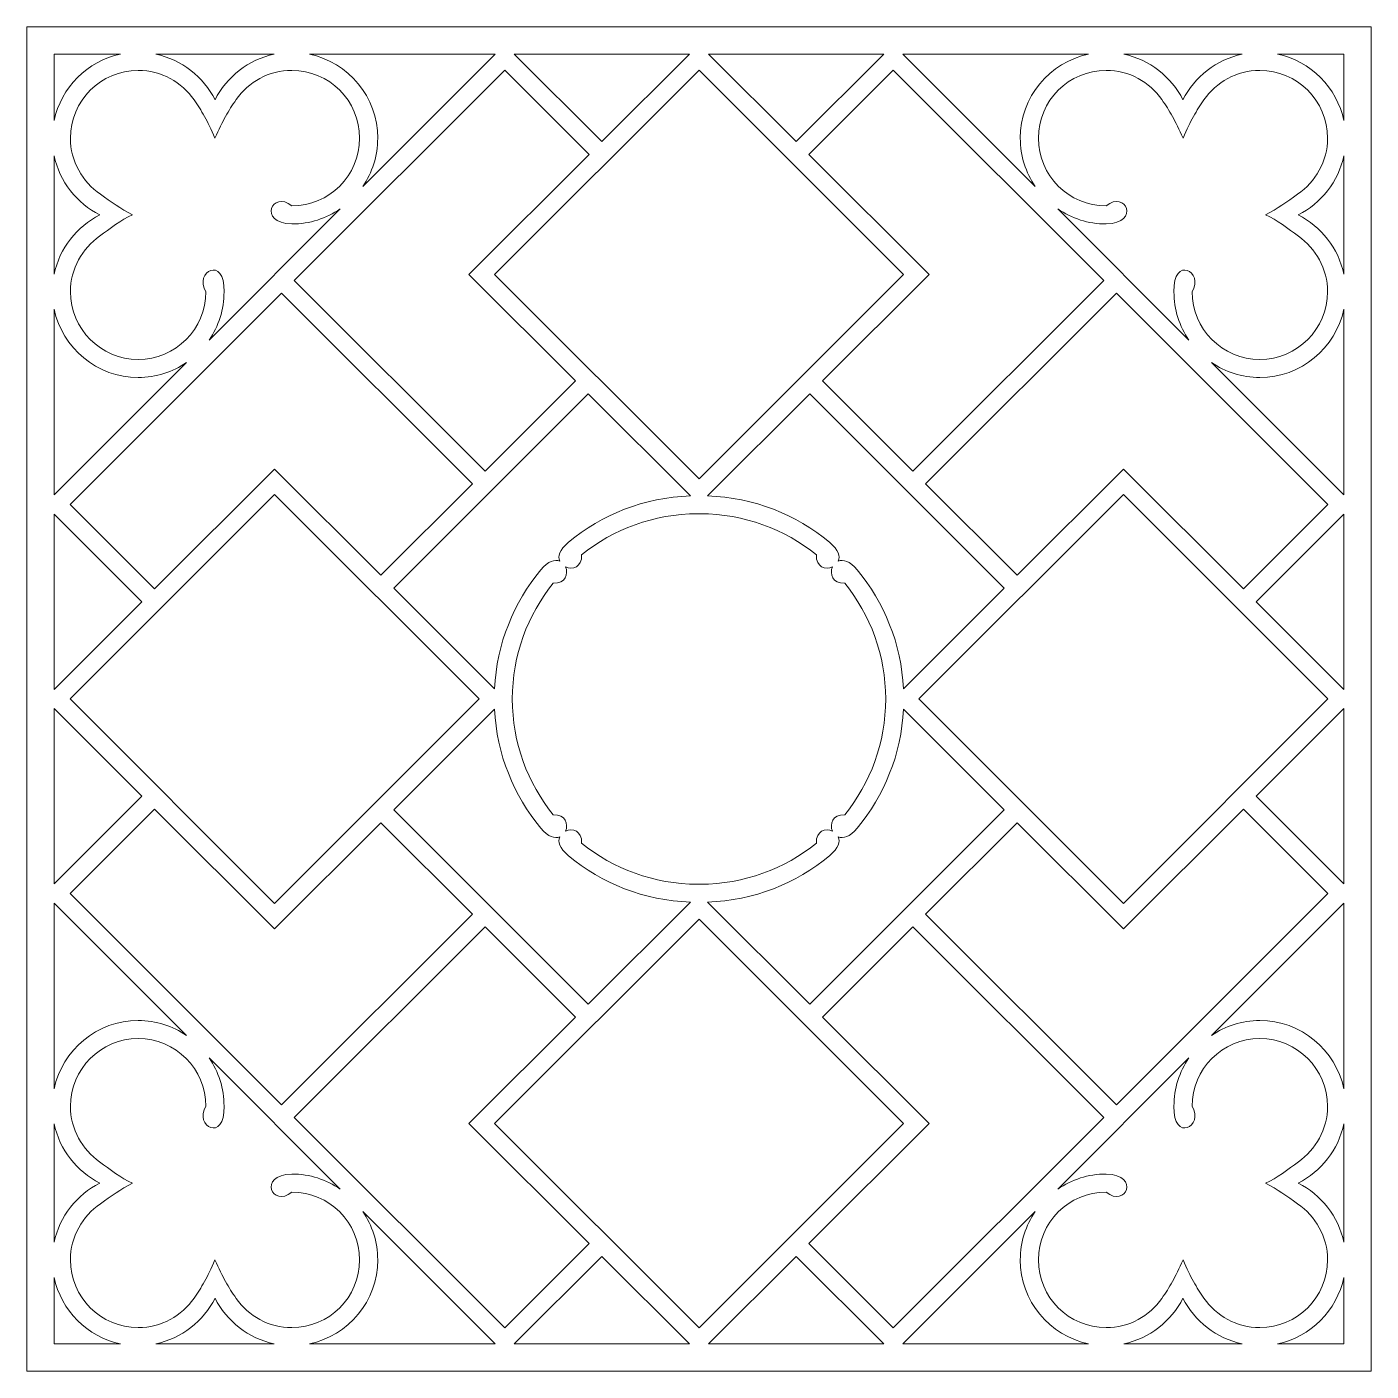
# Model space of a CAD drawing. Header units: centimetres. Extents: x -12 to 12, y -12.2 to 11.9.
import ezdxf

# ---------------------------------------------------------------- set-up
doc = ezdxf.new("R2010")
doc.units = ezdxf.units.CM
doc.header["$MEASUREMENT"] = 0
doc.layers.add('layer 1', color=7, linetype='Continuous')

msp = doc.modelspace()

# ---------------------------------------------------------------- linework, layer by layer
at = {"layer": 'layer 1', "color": 242, "lineweight": 9}
for points, knots in [([(-12.01805, 11.86129), (-12.01805, 11.86129), (12.03014, 11.86129), (12.03014, 11.86129), (12.03014, 11.86129), (12.03014, 11.86129), (12.03014, -12.1869), (12.03014, -12.1869), (12.03014, -12.1869), (12.03014, -12.1869), (-12.01805, -12.1869), (-12.01805, -12.1869), (-12.01805, -12.1869), (-12.01805, -12.1869), (-12.01805, 11.86129), (-12.01805, 11.86129)], [0, 0, 0, 0, 0.2, 0.2, 0.2, 0.2, 0.4, 0.4, 0.4, 0.4, 0.6, 0.6, 0.6, 0.6, 1, 1, 1, 1]), ([(-10.34042, 11.37383), (-10.93565, 11.24957), (-11.40626, 10.77921), (-11.53059, 10.18433), (-11.53059, 10.18433), (-11.53059, 10.18433), (-11.53059, 11.37383), (-11.53059, 11.37383), (-11.53059, 11.37383), (-11.53059, 11.37383), (-10.34042, 11.37383), (-10.34042, 11.37383)], [0, 0, 0, 0, 0.25, 0.25, 0.25, 0.25, 0.5, 0.5, 0.5, 0.5, 1, 1, 1, 1]), ([(-7.5914, 11.37383), (-8.05617, 11.2768), (-8.44495, 10.96875), (-8.65225, 10.55515), (-8.65225, 10.55515), (-8.85955, 10.96875), (-9.24835, 11.2768), (-9.71312, 11.37383), (-9.71312, 11.37383), (-9.71312, 11.37383), (-7.5914, 11.37383), (-7.5914, 11.37383)], [0, 0, 0, 0, 0.25, 0.25, 0.25, 0.25, 0.5, 0.5, 0.5, 0.5, 1, 1, 1, 1]), ([(-3.64041, 11.37383), (-3.64041, 11.37383), (-6.01, 9.00558), (-6.01, 9.00558), (-6.01, 9.00558), (-5.84078, 9.25221), (-5.74158, 9.5503), (-5.74158, 9.87083), (-5.74158, 9.87083), (-5.74158, 10.60907), (-6.26755, 11.22842), (-6.9641, 11.37383), (-6.9641, 11.37383), (-6.9641, 11.37383), (-3.64041, 11.37383), (-3.64041, 11.37383)], [0, 0, 0, 0, 0.2, 0.2, 0.2, 0.2, 0.4, 0.4, 0.4, 0.4, 0.6, 0.6, 0.6, 0.6, 1, 1, 1, 1]), ([(-0.16489, 11.37383), (-0.16489, 11.37383), (-1.73171, 9.80789), (-1.73171, 9.80789), (-1.73171, 9.80789), (-1.73171, 9.80789), (-3.29854, 11.37383), (-3.29854, 11.37383), (-3.29854, 11.37383), (-3.29854, 11.37383), (-0.16489, 11.37383), (-0.16489, 11.37383)], [0, 0, 0, 0, 0.25, 0.25, 0.25, 0.25, 0.5, 0.5, 0.5, 0.5, 1, 1, 1, 1]), ([(0.17698, 11.37383), (0.17698, 11.37383), (1.74381, 9.80789), (1.74381, 9.80789), (1.74381, 9.80789), (1.74381, 9.80789), (3.31063, 11.37383), (3.31063, 11.37383), (3.31063, 11.37383), (3.31063, 11.37383), (0.17698, 11.37383), (0.17698, 11.37383)], [0, 0, 0, 0, 0.25, 0.25, 0.25, 0.25, 0.5, 0.5, 0.5, 0.5, 1, 1, 1, 1]), ([(3.6525, 11.37383), (3.6525, 11.37383), (6.02209, 9.00558), (6.02209, 9.00558), (6.02209, 9.00558), (5.85287, 9.25221), (5.75367, 9.5503), (5.75367, 9.87083), (5.75367, 9.87083), (5.75367, 10.60907), (6.27964, 11.22842), (6.97619, 11.37383), (6.97619, 11.37383), (6.97619, 11.37383), (3.6525, 11.37383), (3.6525, 11.37383)], [0, 0, 0, 0, 0.2, 0.2, 0.2, 0.2, 0.4, 0.4, 0.4, 0.4, 0.6, 0.6, 0.6, 0.6, 1, 1, 1, 1]), ([(7.60349, 11.37383), (8.06826, 11.2768), (8.45704, 10.96875), (8.66434, 10.55515), (8.66434, 10.55515), (8.87164, 10.96875), (9.26044, 11.2768), (9.72521, 11.37383), (9.72521, 11.37383), (9.72521, 11.37383), (7.60349, 11.37383), (7.60349, 11.37383)], [0, 0, 0, 0, 0.25, 0.25, 0.25, 0.25, 0.5, 0.5, 0.5, 0.5, 1, 1, 1, 1]), ([(10.35251, 11.37383), (10.94774, 11.24957), (11.41835, 10.77921), (11.54268, 10.18433), (11.54268, 10.18433), (11.54268, 10.18433), (11.54268, 11.37383), (11.54268, 11.37383), (11.54268, 11.37383), (11.54268, 11.37383), (10.35251, 11.37383), (10.35251, 11.37383)], [0, 0, 0, 0, 0.25, 0.25, 0.25, 0.25, 0.5, 0.5, 0.5, 0.5, 1, 1, 1, 1]), ([(-6.41203, 8.60378), (-6.41203, 8.60378), (-8.75897, 6.25816), (-8.75897, 6.25816), (-8.75897, 6.25816), (-8.58975, 6.50479), (-8.49055, 6.80288), (-8.49055, 7.12341), (-8.49055, 7.12341), (-8.4738, 7.78142), (-9.03831, 7.47909), (-8.81396, 7.12341), (-8.81396, 7.12341), (-8.81396, 6.45581), (-9.35876, 5.91132), (-10.02674, 5.91132), (-10.02674, 5.91132), (-10.69472, 5.91132), (-11.23952, 6.45581), (-11.23952, 7.12341), (-11.23952, 7.12341), (-11.23952, 7.53545), (-11.02626, 7.89256), (-10.71606, 8.11977), (-10.71606, 8.11977), (-10.53856, 8.24978), (-10.334, 8.41197), (-10.12921, 8.49605), (-10.12921, 8.49605), (-10.34175, 8.61364), (-10.5104, 8.72772), (-10.70401, 8.86622), (-10.70401, 8.86622), (-11.02083, 9.09285), (-11.23952, 9.45358), (-11.23952, 9.87083), (-11.23952, 9.87083), (-11.23952, 10.53843), (-10.69472, 11.08293), (-10.02674, 11.08293), (-10.02674, 11.08293), (-9.61354, 11.08293), (-9.24747, 10.87458), (-9.02834, 10.55762), (-9.02834, 10.55762), (-8.89322, 10.36219), (-8.78713, 10.18841), (-8.65361, 9.87083), (-8.65361, 9.87083), (-8.51504, 10.18568), (-8.41262, 10.36117), (-8.27469, 10.55977), (-8.27469, 10.55977), (-8.05539, 10.87552), (-7.69004, 11.08293), (-7.27777, 11.08293), (-7.27777, 11.08293), (-6.60979, 11.08293), (-6.06499, 10.53843), (-6.06499, 9.87083), (-6.06499, 9.87083), (-6.06499, 9.20323), (-6.60979, 8.65873), (-7.27777, 8.65873), (-7.27777, 8.65873), (-7.62772, 8.94817), (-7.90056, 8.35433), (-7.27777, 8.33551), (-7.27777, 8.33551), (-6.95706, 8.33551), (-6.65882, 8.43467), (-6.41203, 8.60378)], [0, 0, 0, 0, 0.05263158, 0.05263158, 0.05263158, 0.05263158, 0.10526316, 0.10526316, 0.10526316, 0.10526316, 0.15789474, 0.15789474, 0.15789474, 0.15789474, 0.21052632, 0.21052632, 0.21052632, 0.21052632, 0.26315789, 0.26315789, 0.26315789, 0.26315789, 0.31578947, 0.31578947, 0.31578947, 0.31578947, 0.36842105, 0.36842105, 0.36842105, 0.36842105, 0.42105263, 0.42105263, 0.42105263, 0.42105263, 0.47368421, 0.47368421, 0.47368421, 0.47368421, 0.52631579, 0.52631579, 0.52631579, 0.52631579, 0.57894737, 0.57894737, 0.57894737, 0.57894737, 0.63157895, 0.63157895, 0.63157895, 0.63157895, 0.68421053, 0.68421053, 0.68421053, 0.68421053, 0.73684211, 0.73684211, 0.73684211, 0.73684211, 0.78947368, 0.78947368, 0.78947368, 0.78947368, 0.84210526, 0.84210526, 0.84210526, 0.84210526, 0.89473684, 0.89473684, 0.89473684, 0.89473684, 1, 1, 1, 1]), ([(-2.20538, 5.52686), (-2.20538, 5.52686), (-4.11027, 7.43068), (-4.11027, 7.43068), (-4.11027, 7.43068), (-4.11027, 7.43068), (-1.9604, 9.57934), (-1.9604, 9.57934), (-1.9604, 9.57934), (-1.9604, 9.57934), (-3.46947, 11.08756), (-3.46947, 11.08756), (-3.46947, 11.08756), (-3.46947, 11.08756), (-7.23374, 7.32542), (-7.23374, 7.32542), (-7.23374, 7.32542), (-7.23374, 7.32542), (-3.81978, 3.91338), (-3.81978, 3.91338), (-3.81978, 3.91338), (-3.81978, 3.91338), (-2.20538, 5.52686), (-2.20538, 5.52686)], [0, 0, 0, 0, 0.14285714, 0.14285714, 0.14285714, 0.14285714, 0.28571429, 0.28571429, 0.28571429, 0.28571429, 0.42857143, 0.42857143, 0.42857143, 0.42857143, 0.57142857, 0.57142857, 0.57142857, 0.57142857, 0.71428571, 0.71428571, 0.71428571, 0.71428571, 1, 1, 1, 1]), ([(0.00605, 11.08756), (0.00605, 11.08756), (3.66499, 7.43068), (3.66499, 7.43068), (3.66499, 7.43068), (3.66499, 7.43068), (0.00605, 3.7738), (0.00605, 3.7738), (0.00605, 3.7738), (0.00605, 3.7738), (-3.6529, 7.43068), (-3.6529, 7.43068), (-3.6529, 7.43068), (-3.6529, 7.43068), (0.00605, 11.08756), (0.00605, 11.08756)], [0, 0, 0, 0, 0.2, 0.2, 0.2, 0.2, 0.4, 0.4, 0.4, 0.4, 0.6, 0.6, 0.6, 0.6, 1, 1, 1, 1]), ([(2.21747, 5.52686), (2.21747, 5.52686), (4.12236, 7.43068), (4.12236, 7.43068), (4.12236, 7.43068), (4.12236, 7.43068), (1.97249, 9.57934), (1.97249, 9.57934), (1.97249, 9.57934), (1.97249, 9.57934), (3.48156, 11.08756), (3.48156, 11.08756), (3.48156, 11.08756), (3.48156, 11.08756), (7.24583, 7.32542), (7.24583, 7.32542), (7.24583, 7.32542), (7.24583, 7.32542), (3.83187, 3.91338), (3.83187, 3.91338), (3.83187, 3.91338), (3.83187, 3.91338), (2.21747, 5.52686), (2.21747, 5.52686)], [0, 0, 0, 0, 0.14285714, 0.14285714, 0.14285714, 0.14285714, 0.28571429, 0.28571429, 0.28571429, 0.28571429, 0.42857143, 0.42857143, 0.42857143, 0.42857143, 0.57142857, 0.57142857, 0.57142857, 0.57142857, 0.71428571, 0.71428571, 0.71428571, 0.71428571, 1, 1, 1, 1]), ([(6.42412, 8.60378), (6.42412, 8.60378), (8.77106, 6.25816), (8.77106, 6.25816), (8.77106, 6.25816), (8.60184, 6.50479), (8.50264, 6.80288), (8.50264, 7.12341), (8.50264, 7.12341), (8.48589, 7.78142), (9.0504, 7.47909), (8.82605, 7.12341), (8.82605, 7.12341), (8.82605, 6.45581), (9.37085, 5.91132), (10.03883, 5.91132), (10.03883, 5.91132), (10.70681, 5.91132), (11.25161, 6.45581), (11.25161, 7.12341), (11.25161, 7.12341), (11.25161, 7.53545), (11.03835, 7.89256), (10.72815, 8.11977), (10.72815, 8.11977), (10.55065, 8.24978), (10.34609, 8.41197), (10.1413, 8.49605), (10.1413, 8.49605), (10.35384, 8.61364), (10.52249, 8.72772), (10.7161, 8.86622), (10.7161, 8.86622), (11.03292, 9.09285), (11.25161, 9.45358), (11.25161, 9.87083), (11.25161, 9.87083), (11.25161, 10.53843), (10.70681, 11.08293), (10.03883, 11.08293), (10.03883, 11.08293), (9.62563, 11.08293), (9.25957, 10.87458), (9.04043, 10.55762), (9.04043, 10.55762), (8.90531, 10.36219), (8.79922, 10.18841), (8.6657, 9.87083), (8.6657, 9.87083), (8.52713, 10.18568), (8.42471, 10.36117), (8.28678, 10.55977), (8.28678, 10.55977), (8.06748, 10.87552), (7.70213, 11.08293), (7.28986, 11.08293), (7.28986, 11.08293), (6.62188, 11.08293), (6.07708, 10.53843), (6.07708, 9.87083), (6.07708, 9.87083), (6.07708, 9.20323), (6.62188, 8.65873), (7.28986, 8.65873), (7.28986, 8.65873), (7.63981, 8.94817), (7.91265, 8.35433), (7.28986, 8.33551), (7.28986, 8.33551), (6.96916, 8.33551), (6.67091, 8.43467), (6.42412, 8.60378)], [0, 0, 0, 0, 0.05263158, 0.05263158, 0.05263158, 0.05263158, 0.10526316, 0.10526316, 0.10526316, 0.10526316, 0.15789474, 0.15789474, 0.15789474, 0.15789474, 0.21052632, 0.21052632, 0.21052632, 0.21052632, 0.26315789, 0.26315789, 0.26315789, 0.26315789, 0.31578947, 0.31578947, 0.31578947, 0.31578947, 0.36842105, 0.36842105, 0.36842105, 0.36842105, 0.42105263, 0.42105263, 0.42105263, 0.42105263, 0.47368421, 0.47368421, 0.47368421, 0.47368421, 0.52631579, 0.52631579, 0.52631579, 0.52631579, 0.57894737, 0.57894737, 0.57894737, 0.57894737, 0.63157895, 0.63157895, 0.63157895, 0.63157895, 0.68421053, 0.68421053, 0.68421053, 0.68421053, 0.73684211, 0.73684211, 0.73684211, 0.73684211, 0.78947368, 0.78947368, 0.78947368, 0.78947368, 0.84210526, 0.84210526, 0.84210526, 0.84210526, 0.89473684, 0.89473684, 0.89473684, 0.89473684, 1, 1, 1, 1]), ([(-11.53059, 9.55738), (-11.4335, 9.09288), (-11.12528, 8.70431), (-10.71145, 8.49713), (-10.71145, 8.49713), (-11.12528, 8.28994), (-11.4335, 7.90137), (-11.53059, 7.43687), (-11.53059, 7.43687), (-11.53059, 7.43687), (-11.53059, 9.55738), (-11.53059, 9.55738)], [0, 0, 0, 0, 0.25, 0.25, 0.25, 0.25, 0.5, 0.5, 0.5, 0.5, 1, 1, 1, 1]), ([(11.54268, 9.55738), (11.4456, 9.09288), (11.13737, 8.70431), (10.72354, 8.49713), (10.72354, 8.49713), (11.13737, 8.28994), (11.4456, 7.90137), (11.54268, 7.43687), (11.54268, 7.43687), (11.54268, 7.43687), (11.54268, 9.55738), (11.54268, 9.55738)], [0, 0, 0, 0, 0.25, 0.25, 0.25, 0.25, 0.5, 0.5, 0.5, 0.5, 1, 1, 1, 1]), ([(-7.46243, 7.09686), (-7.46243, 7.09686), (-11.24473, 3.31669), (-11.24473, 3.31669), (-11.24473, 3.31669), (-11.24473, 3.31669), (-9.73268, 1.8055), (-9.73268, 1.8055), (-9.73268, 1.8055), (-9.73268, 1.8055), (-7.58579, 3.95118), (-7.58579, 3.95118), (-7.58579, 3.95118), (-7.58579, 3.95118), (-5.68387, 2.05034), (-5.68387, 2.05034), (-5.68387, 2.05034), (-5.68387, 2.05034), (-4.04846, 3.68482), (-4.04846, 3.68482), (-4.04846, 3.68482), (-4.04846, 3.68482), (-7.46243, 7.09686), (-7.46243, 7.09686)], [0, 0, 0, 0, 0.14285714, 0.14285714, 0.14285714, 0.14285714, 0.28571429, 0.28571429, 0.28571429, 0.28571429, 0.42857143, 0.42857143, 0.42857143, 0.42857143, 0.57142857, 0.57142857, 0.57142857, 0.57142857, 0.71428571, 0.71428571, 0.71428571, 0.71428571, 1, 1, 1, 1]), ([(7.47452, 7.09686), (7.47452, 7.09686), (11.25682, 3.31669), (11.25682, 3.31669), (11.25682, 3.31669), (11.25682, 3.31669), (9.74478, 1.8055), (9.74478, 1.8055), (9.74478, 1.8055), (9.74478, 1.8055), (7.59788, 3.95118), (7.59788, 3.95118), (7.59788, 3.95118), (7.59788, 3.95118), (5.69596, 2.05034), (5.69596, 2.05034), (5.69596, 2.05034), (5.69596, 2.05034), (4.06055, 3.68482), (4.06055, 3.68482), (4.06055, 3.68482), (4.06055, 3.68482), (7.47452, 7.09686), (7.47452, 7.09686)], [0, 0, 0, 0, 0.14285714, 0.14285714, 0.14285714, 0.14285714, 0.28571429, 0.28571429, 0.28571429, 0.28571429, 0.42857143, 0.42857143, 0.42857143, 0.42857143, 0.57142857, 0.57142857, 0.57142857, 0.57142857, 0.71428571, 0.71428571, 0.71428571, 0.71428571, 1, 1, 1, 1]), ([(-11.53059, 6.80992), (-11.3851, 6.11376), (-10.7654, 5.58809), (-10.02674, 5.58809), (-10.02674, 5.58809), (-9.70603, 5.58809), (-9.40779, 5.68725), (-9.161, 5.85636), (-9.161, 5.85636), (-9.161, 5.85636), (-11.53059, 3.48811), (-11.53059, 3.48811), (-11.53059, 3.48811), (-11.53059, 3.48811), (-11.53059, 6.80992), (-11.53059, 6.80992)], [0, 0, 0, 0, 0.2, 0.2, 0.2, 0.2, 0.4, 0.4, 0.4, 0.4, 0.6, 0.6, 0.6, 0.6, 1, 1, 1, 1]), ([(11.54268, 6.80992), (11.39719, 6.11376), (10.77749, 5.58809), (10.03883, 5.58809), (10.03883, 5.58809), (9.71812, 5.58809), (9.41988, 5.68725), (9.17309, 5.85636), (9.17309, 5.85636), (9.17309, 5.85636), (11.54268, 3.48811), (11.54268, 3.48811), (11.54268, 3.48811), (11.54268, 3.48811), (11.54268, 6.80992), (11.54268, 6.80992)], [0, 0, 0, 0, 0.2, 0.2, 0.2, 0.2, 0.4, 0.4, 0.4, 0.4, 0.6, 0.6, 0.6, 0.6, 1, 1, 1, 1]), ([(-3.65265, 0.02027), (-3.65265, 0.02027), (-5.45518, 1.82178), (-5.45518, 1.82178), (-5.45518, 1.82178), (-5.45518, 1.82178), (-1.97669, 5.29831), (-1.97669, 5.29831), (-1.97669, 5.29831), (-1.97669, 5.29831), (-0.14852, 3.47116), (-0.14852, 3.47116), (-0.14852, 3.47116), (-0.97496, 3.442), (-1.73278, 3.13512), (-2.33098, 2.64136), (-2.33098, 2.64136), (-2.49188, 2.50566), (-2.52019, 2.38642), (-2.48614, 2.30299), (-2.48614, 2.30299), (-2.56961, 2.33702), (-2.68892, 2.30874), (-2.82469, 2.14794), (-2.82469, 2.14794), (-3.30803, 1.56302), (-3.61237, 0.82541), (-3.65265, 0.02027)], [0, 0, 0, 0, 0.125, 0.125, 0.125, 0.125, 0.25, 0.25, 0.25, 0.25, 0.375, 0.375, 0.375, 0.375, 0.5, 0.5, 0.5, 0.5, 0.625, 0.625, 0.625, 0.625, 0.75, 0.75, 0.75, 0.75, 1, 1, 1, 1]), ([(3.66474, 0.02027), (3.66474, 0.02027), (5.46727, 1.82178), (5.46727, 1.82178), (5.46727, 1.82178), (5.46727, 1.82178), (1.98878, 5.29831), (1.98878, 5.29831), (1.98878, 5.29831), (1.98878, 5.29831), (0.16061, 3.47116), (0.16061, 3.47116), (0.16061, 3.47116), (0.98706, 3.442), (1.74487, 3.13512), (2.34307, 2.64136), (2.34307, 2.64136), (2.50397, 2.50566), (2.53228, 2.38642), (2.49823, 2.30299), (2.49823, 2.30299), (2.5817, 2.33702), (2.70101, 2.30874), (2.83678, 2.14794), (2.83678, 2.14794), (3.32012, 1.56302), (3.62446, 0.82541), (3.66474, 0.02027)], [0, 0, 0, 0, 0.125, 0.125, 0.125, 0.125, 0.25, 0.25, 0.25, 0.25, 0.375, 0.375, 0.375, 0.375, 0.5, 0.5, 0.5, 0.5, 0.625, 0.625, 0.625, 0.625, 0.75, 0.75, 0.75, 0.75, 1, 1, 1, 1]), ([(-3.92684, -0.1628), (-3.92684, -0.1628), (-7.58579, 3.49407), (-7.58579, 3.49407), (-7.58579, 3.49407), (-7.58579, 3.49407), (-11.24473, -0.1628), (-11.24473, -0.1628), (-11.24473, -0.1628), (-11.24473, -0.1628), (-7.58579, -3.81968), (-7.58579, -3.81968), (-7.58579, -3.81968), (-7.58579, -3.81968), (-3.92684, -0.1628), (-3.92684, -0.1628)], [0, 0, 0, 0, 0.2, 0.2, 0.2, 0.2, 0.4, 0.4, 0.4, 0.4, 0.6, 0.6, 0.6, 0.6, 1, 1, 1, 1]), ([(11.25682, -0.1628), (11.25682, -0.1628), (7.59788, 3.49407), (7.59788, 3.49407), (7.59788, 3.49407), (7.59788, 3.49407), (3.93893, -0.1628), (3.93893, -0.1628), (3.93893, -0.1628), (3.93893, -0.1628), (7.59788, -3.81968), (7.59788, -3.81968), (7.59788, -3.81968), (7.59788, -3.81968), (11.25682, -0.1628), (11.25682, -0.1628)], [0, 0, 0, 0, 0.2, 0.2, 0.2, 0.2, 0.4, 0.4, 0.4, 0.4, 0.6, 0.6, 0.6, 0.6, 1, 1, 1, 1]), ([(-11.53059, 3.14528), (-11.53059, 3.14528), (-9.96137, 1.57694), (-9.96137, 1.57694), (-9.96137, 1.57694), (-9.96137, 1.57694), (-11.53059, 0.00861), (-11.53059, 0.00861), (-11.53059, 0.00861), (-11.53059, 0.00861), (-11.53059, 3.14528), (-11.53059, 3.14528)], [0, 0, 0, 0, 0.25, 0.25, 0.25, 0.25, 0.5, 0.5, 0.5, 0.5, 1, 1, 1, 1]), ([(3.34596, -0.1628), (3.34596, 0.62127), (3.07102, 1.34323), (2.61257, 1.91168), (2.61257, 1.91168), (2.38856, 1.89961), (2.33871, 2.0768), (2.39562, 2.20044), (2.39562, 2.20044), (2.27191, 2.14357), (2.0946, 2.19339), (2.10669, 2.41727), (2.10669, 2.41727), (1.53791, 2.87546), (0.81555, 3.15025), (0.03102, 3.15025), (0.03102, 3.15025), (0.03102, 3.15025), (-0.01893, 3.15025), (-0.01893, 3.15025), (-0.01893, 3.15025), (-0.80346, 3.15025), (-1.52582, 2.87546), (-2.0946, 2.41727), (-2.0946, 2.41727), (-2.08251, 2.19339), (-2.25982, 2.14357), (-2.38353, 2.20044), (-2.38353, 2.20044), (-2.32662, 2.0768), (-2.37647, 1.89961), (-2.60048, 1.91168), (-2.60048, 1.91168), (-3.05893, 1.34323), (-3.33387, 0.62127), (-3.33387, -0.1628), (-3.33387, -0.1628), (-3.33387, -0.94688), (-3.05893, -1.66884), (-2.60048, -2.23729), (-2.60048, -2.23729), (-2.37647, -2.22522), (-2.32662, -2.40241), (-2.38353, -2.52605), (-2.38353, -2.52605), (-2.25982, -2.46918), (-2.08251, -2.519), (-2.0946, -2.74288), (-2.0946, -2.74288), (-1.52582, -3.20107), (-0.80346, -3.47586), (-0.01893, -3.47586), (-0.01893, -3.47586), (-0.01893, -3.47586), (0.03102, -3.47586), (0.03102, -3.47586), (0.03102, -3.47586), (0.81555, -3.47586), (1.53791, -3.20107), (2.10669, -2.74288), (2.10669, -2.74288), (2.0946, -2.519), (2.27191, -2.46918), (2.39562, -2.52605), (2.39562, -2.52605), (2.33871, -2.40241), (2.38856, -2.22522), (2.61257, -2.23729), (2.61257, -2.23729), (3.07102, -1.66884), (3.34596, -0.94688), (3.34596, -0.1628)], [0, 0, 0, 0, 0.05263158, 0.05263158, 0.05263158, 0.05263158, 0.10526316, 0.10526316, 0.10526316, 0.10526316, 0.15789474, 0.15789474, 0.15789474, 0.15789474, 0.21052632, 0.21052632, 0.21052632, 0.21052632, 0.26315789, 0.26315789, 0.26315789, 0.26315789, 0.31578947, 0.31578947, 0.31578947, 0.31578947, 0.36842105, 0.36842105, 0.36842105, 0.36842105, 0.42105263, 0.42105263, 0.42105263, 0.42105263, 0.47368421, 0.47368421, 0.47368421, 0.47368421, 0.52631579, 0.52631579, 0.52631579, 0.52631579, 0.57894737, 0.57894737, 0.57894737, 0.57894737, 0.63157895, 0.63157895, 0.63157895, 0.63157895, 0.68421053, 0.68421053, 0.68421053, 0.68421053, 0.73684211, 0.73684211, 0.73684211, 0.73684211, 0.78947368, 0.78947368, 0.78947368, 0.78947368, 0.84210526, 0.84210526, 0.84210526, 0.84210526, 0.89473684, 0.89473684, 0.89473684, 0.89473684, 1, 1, 1, 1]), ([(11.54268, 3.14528), (11.54268, 3.14528), (9.97346, 1.57694), (9.97346, 1.57694), (9.97346, 1.57694), (9.97346, 1.57694), (11.54268, 0.00861), (11.54268, 0.00861), (11.54268, 0.00861), (11.54268, 0.00861), (11.54268, 3.14528), (11.54268, 3.14528)], [0, 0, 0, 0, 0.25, 0.25, 0.25, 0.25, 0.5, 0.5, 0.5, 0.5, 1, 1, 1, 1]), ([(-11.53059, -3.47089), (-11.53059, -3.47089), (-9.96137, -1.90255), (-9.96137, -1.90255), (-9.96137, -1.90255), (-9.96137, -1.90255), (-11.53059, -0.33422), (-11.53059, -0.33422), (-11.53059, -0.33422), (-11.53059, -0.33422), (-11.53059, -3.47089), (-11.53059, -3.47089)], [0, 0, 0, 0, 0.25, 0.25, 0.25, 0.25, 0.5, 0.5, 0.5, 0.5, 1, 1, 1, 1]), ([(-3.65265, -0.34587), (-3.65265, -0.34587), (-5.45518, -2.14739), (-5.45518, -2.14739), (-5.45518, -2.14739), (-5.45518, -2.14739), (-1.97669, -5.62392), (-1.97669, -5.62392), (-1.97669, -5.62392), (-1.97669, -5.62392), (-0.14852, -3.79677), (-0.14852, -3.79677), (-0.14852, -3.79677), (-0.97496, -3.76761), (-1.73278, -3.46073), (-2.33098, -2.96697), (-2.33098, -2.96697), (-2.49188, -2.83127), (-2.52019, -2.71203), (-2.48614, -2.6286), (-2.48614, -2.6286), (-2.56961, -2.66263), (-2.68892, -2.63435), (-2.82469, -2.47355), (-2.82469, -2.47355), (-3.30803, -1.88863), (-3.61237, -1.15102), (-3.65265, -0.34587)], [0, 0, 0, 0, 0.125, 0.125, 0.125, 0.125, 0.25, 0.25, 0.25, 0.25, 0.375, 0.375, 0.375, 0.375, 0.5, 0.5, 0.5, 0.5, 0.625, 0.625, 0.625, 0.625, 0.75, 0.75, 0.75, 0.75, 1, 1, 1, 1]), ([(3.66474, -0.34587), (3.66474, -0.34587), (5.46727, -2.14739), (5.46727, -2.14739), (5.46727, -2.14739), (5.46727, -2.14739), (1.98878, -5.62392), (1.98878, -5.62392), (1.98878, -5.62392), (1.98878, -5.62392), (0.16061, -3.79677), (0.16061, -3.79677), (0.16061, -3.79677), (0.98706, -3.76761), (1.74487, -3.46073), (2.34307, -2.96697), (2.34307, -2.96697), (2.50397, -2.83127), (2.53228, -2.71203), (2.49823, -2.6286), (2.49823, -2.6286), (2.5817, -2.66263), (2.70101, -2.63435), (2.83678, -2.47355), (2.83678, -2.47355), (3.32012, -1.88863), (3.62446, -1.15102), (3.66474, -0.34587)], [0, 0, 0, 0, 0.125, 0.125, 0.125, 0.125, 0.25, 0.25, 0.25, 0.25, 0.375, 0.375, 0.375, 0.375, 0.5, 0.5, 0.5, 0.5, 0.625, 0.625, 0.625, 0.625, 0.75, 0.75, 0.75, 0.75, 1, 1, 1, 1]), ([(11.54268, -3.47089), (11.54268, -3.47089), (9.97346, -1.90255), (9.97346, -1.90255), (9.97346, -1.90255), (9.97346, -1.90255), (11.54268, -0.33422), (11.54268, -0.33422), (11.54268, -0.33422), (11.54268, -0.33422), (11.54268, -3.47089), (11.54268, -3.47089)], [0, 0, 0, 0, 0.25, 0.25, 0.25, 0.25, 0.5, 0.5, 0.5, 0.5, 1, 1, 1, 1]), ([(-7.46243, -7.42247), (-7.46243, -7.42247), (-11.24473, -3.6423), (-11.24473, -3.6423), (-11.24473, -3.6423), (-11.24473, -3.6423), (-9.73268, -2.13111), (-9.73268, -2.13111), (-9.73268, -2.13111), (-9.73268, -2.13111), (-7.58579, -4.27679), (-7.58579, -4.27679), (-7.58579, -4.27679), (-7.58579, -4.27679), (-5.68387, -2.37595), (-5.68387, -2.37595), (-5.68387, -2.37595), (-5.68387, -2.37595), (-4.04846, -4.01043), (-4.04846, -4.01043), (-4.04846, -4.01043), (-4.04846, -4.01043), (-7.46243, -7.42247), (-7.46243, -7.42247)], [0, 0, 0, 0, 0.14285714, 0.14285714, 0.14285714, 0.14285714, 0.28571429, 0.28571429, 0.28571429, 0.28571429, 0.42857143, 0.42857143, 0.42857143, 0.42857143, 0.57142857, 0.57142857, 0.57142857, 0.57142857, 0.71428571, 0.71428571, 0.71428571, 0.71428571, 1, 1, 1, 1]), ([(7.47452, -7.42247), (7.47452, -7.42247), (11.25682, -3.6423), (11.25682, -3.6423), (11.25682, -3.6423), (11.25682, -3.6423), (9.74478, -2.13111), (9.74478, -2.13111), (9.74478, -2.13111), (9.74478, -2.13111), (7.59788, -4.27679), (7.59788, -4.27679), (7.59788, -4.27679), (7.59788, -4.27679), (5.69596, -2.37595), (5.69596, -2.37595), (5.69596, -2.37595), (5.69596, -2.37595), (4.06055, -4.01043), (4.06055, -4.01043), (4.06055, -4.01043), (4.06055, -4.01043), (7.47452, -7.42247), (7.47452, -7.42247)], [0, 0, 0, 0, 0.14285714, 0.14285714, 0.14285714, 0.14285714, 0.28571429, 0.28571429, 0.28571429, 0.28571429, 0.42857143, 0.42857143, 0.42857143, 0.42857143, 0.57142857, 0.57142857, 0.57142857, 0.57142857, 0.71428571, 0.71428571, 0.71428571, 0.71428571, 1, 1, 1, 1]), ([(-11.53059, -7.13553), (-11.3851, -6.43937), (-10.7654, -5.9137), (-10.02674, -5.9137), (-10.02674, -5.9137), (-9.70603, -5.9137), (-9.40779, -6.01286), (-9.161, -6.18197), (-9.161, -6.18197), (-9.161, -6.18197), (-11.53059, -3.81372), (-11.53059, -3.81372), (-11.53059, -3.81372), (-11.53059, -3.81372), (-11.53059, -7.13553), (-11.53059, -7.13553)], [0, 0, 0, 0, 0.2, 0.2, 0.2, 0.2, 0.4, 0.4, 0.4, 0.4, 0.6, 0.6, 0.6, 0.6, 1, 1, 1, 1]), ([(11.54268, -7.13553), (11.39719, -6.43937), (10.77749, -5.9137), (10.03883, -5.9137), (10.03883, -5.9137), (9.71812, -5.9137), (9.41988, -6.01286), (9.17309, -6.18197), (9.17309, -6.18197), (9.17309, -6.18197), (11.54268, -3.81372), (11.54268, -3.81372), (11.54268, -3.81372), (11.54268, -3.81372), (11.54268, -7.13553), (11.54268, -7.13553)], [0, 0, 0, 0, 0.2, 0.2, 0.2, 0.2, 0.4, 0.4, 0.4, 0.4, 0.6, 0.6, 0.6, 0.6, 1, 1, 1, 1]), ([(-2.20538, -5.85247), (-2.20538, -5.85247), (-4.11027, -7.75629), (-4.11027, -7.75629), (-4.11027, -7.75629), (-4.11027, -7.75629), (-1.9604, -9.90495), (-1.9604, -9.90495), (-1.9604, -9.90495), (-1.9604, -9.90495), (-3.46947, -11.41317), (-3.46947, -11.41317), (-3.46947, -11.41317), (-3.46947, -11.41317), (-7.23374, -7.65103), (-7.23374, -7.65103), (-7.23374, -7.65103), (-7.23374, -7.65103), (-3.81978, -4.23898), (-3.81978, -4.23898), (-3.81978, -4.23898), (-3.81978, -4.23898), (-2.20538, -5.85247), (-2.20538, -5.85247)], [0, 0, 0, 0, 0.14285714, 0.14285714, 0.14285714, 0.14285714, 0.28571429, 0.28571429, 0.28571429, 0.28571429, 0.42857143, 0.42857143, 0.42857143, 0.42857143, 0.57142857, 0.57142857, 0.57142857, 0.57142857, 0.71428571, 0.71428571, 0.71428571, 0.71428571, 1, 1, 1, 1]), ([(0.00605, -11.41317), (0.00605, -11.41317), (3.66499, -7.75629), (3.66499, -7.75629), (3.66499, -7.75629), (3.66499, -7.75629), (0.00605, -4.09941), (0.00605, -4.09941), (0.00605, -4.09941), (0.00605, -4.09941), (-3.6529, -7.75629), (-3.6529, -7.75629), (-3.6529, -7.75629), (-3.6529, -7.75629), (0.00605, -11.41317), (0.00605, -11.41317)], [0, 0, 0, 0, 0.2, 0.2, 0.2, 0.2, 0.4, 0.4, 0.4, 0.4, 0.6, 0.6, 0.6, 0.6, 1, 1, 1, 1]), ([(2.21747, -5.85247), (2.21747, -5.85247), (4.12236, -7.75629), (4.12236, -7.75629), (4.12236, -7.75629), (4.12236, -7.75629), (1.97249, -9.90495), (1.97249, -9.90495), (1.97249, -9.90495), (1.97249, -9.90495), (3.48156, -11.41317), (3.48156, -11.41317), (3.48156, -11.41317), (3.48156, -11.41317), (7.24583, -7.65103), (7.24583, -7.65103), (7.24583, -7.65103), (7.24583, -7.65103), (3.83187, -4.23898), (3.83187, -4.23898), (3.83187, -4.23898), (3.83187, -4.23898), (2.21747, -5.85247), (2.21747, -5.85247)], [0, 0, 0, 0, 0.14285714, 0.14285714, 0.14285714, 0.14285714, 0.28571429, 0.28571429, 0.28571429, 0.28571429, 0.42857143, 0.42857143, 0.42857143, 0.42857143, 0.57142857, 0.57142857, 0.57142857, 0.57142857, 0.71428571, 0.71428571, 0.71428571, 0.71428571, 1, 1, 1, 1]), ([(-6.41203, -8.92939), (-6.41203, -8.92939), (-8.75897, -6.58377), (-8.75897, -6.58377), (-8.75897, -6.58377), (-8.58975, -6.8304), (-8.49055, -7.12849), (-8.49055, -7.44902), (-8.49055, -7.44902), (-8.4738, -8.10703), (-9.03831, -7.8047), (-8.81396, -7.44902), (-8.81396, -7.44902), (-8.81396, -6.78142), (-9.35876, -6.23693), (-10.02674, -6.23693), (-10.02674, -6.23693), (-10.69472, -6.23693), (-11.23952, -6.78142), (-11.23952, -7.44902), (-11.23952, -7.44902), (-11.23952, -7.86106), (-11.02626, -8.21817), (-10.71606, -8.44538), (-10.71606, -8.44538), (-10.53856, -8.57539), (-10.334, -8.73757), (-10.12921, -8.82166), (-10.12921, -8.82166), (-10.34175, -8.93925), (-10.5104, -9.05333), (-10.70401, -9.19183), (-10.70401, -9.19183), (-11.02083, -9.41846), (-11.23952, -9.77919), (-11.23952, -10.19644), (-11.23952, -10.19644), (-11.23952, -10.86404), (-10.69472, -11.40854), (-10.02674, -11.40854), (-10.02674, -11.40854), (-9.61354, -11.40854), (-9.24747, -11.20019), (-9.02834, -10.88323), (-9.02834, -10.88323), (-8.89322, -10.6878), (-8.78713, -10.51402), (-8.65361, -10.19644), (-8.65361, -10.19644), (-8.51504, -10.51129), (-8.41262, -10.68678), (-8.27469, -10.88538), (-8.27469, -10.88538), (-8.05539, -11.20112), (-7.69004, -11.40854), (-7.27777, -11.40854), (-7.27777, -11.40854), (-6.60979, -11.40854), (-6.06499, -10.86404), (-6.06499, -10.19644), (-6.06499, -10.19644), (-6.06499, -9.52884), (-6.60979, -8.98434), (-7.27777, -8.98434), (-7.27777, -8.98434), (-7.62772, -9.27377), (-7.90056, -8.67994), (-7.27777, -8.66112), (-7.27777, -8.66112), (-6.95706, -8.66112), (-6.65882, -8.76028), (-6.41203, -8.92939)], [0, 0, 0, 0, 0.05263158, 0.05263158, 0.05263158, 0.05263158, 0.10526316, 0.10526316, 0.10526316, 0.10526316, 0.15789474, 0.15789474, 0.15789474, 0.15789474, 0.21052632, 0.21052632, 0.21052632, 0.21052632, 0.26315789, 0.26315789, 0.26315789, 0.26315789, 0.31578947, 0.31578947, 0.31578947, 0.31578947, 0.36842105, 0.36842105, 0.36842105, 0.36842105, 0.42105263, 0.42105263, 0.42105263, 0.42105263, 0.47368421, 0.47368421, 0.47368421, 0.47368421, 0.52631579, 0.52631579, 0.52631579, 0.52631579, 0.57894737, 0.57894737, 0.57894737, 0.57894737, 0.63157895, 0.63157895, 0.63157895, 0.63157895, 0.68421053, 0.68421053, 0.68421053, 0.68421053, 0.73684211, 0.73684211, 0.73684211, 0.73684211, 0.78947368, 0.78947368, 0.78947368, 0.78947368, 0.84210526, 0.84210526, 0.84210526, 0.84210526, 0.89473684, 0.89473684, 0.89473684, 0.89473684, 1, 1, 1, 1]), ([(6.42412, -8.92939), (6.42412, -8.92939), (8.77106, -6.58377), (8.77106, -6.58377), (8.77106, -6.58377), (8.60184, -6.8304), (8.50264, -7.12849), (8.50264, -7.44902), (8.50264, -7.44902), (8.48589, -8.10703), (9.0504, -7.8047), (8.82605, -7.44902), (8.82605, -7.44902), (8.82605, -6.78142), (9.37085, -6.23693), (10.03883, -6.23693), (10.03883, -6.23693), (10.70681, -6.23693), (11.25161, -6.78142), (11.25161, -7.44902), (11.25161, -7.44902), (11.25161, -7.86106), (11.03835, -8.21817), (10.72815, -8.44538), (10.72815, -8.44538), (10.55065, -8.57539), (10.34609, -8.73757), (10.1413, -8.82166), (10.1413, -8.82166), (10.35384, -8.93925), (10.52249, -9.05333), (10.7161, -9.19183), (10.7161, -9.19183), (11.03292, -9.41846), (11.25161, -9.77919), (11.25161, -10.19644), (11.25161, -10.19644), (11.25161, -10.86404), (10.70681, -11.40854), (10.03883, -11.40854), (10.03883, -11.40854), (9.62563, -11.40854), (9.25957, -11.20019), (9.04043, -10.88323), (9.04043, -10.88323), (8.90531, -10.6878), (8.79922, -10.51402), (8.6657, -10.19644), (8.6657, -10.19644), (8.52713, -10.51129), (8.42471, -10.68678), (8.28678, -10.88538), (8.28678, -10.88538), (8.06748, -11.20112), (7.70213, -11.40854), (7.28986, -11.40854), (7.28986, -11.40854), (6.62188, -11.40854), (6.07708, -10.86404), (6.07708, -10.19644), (6.07708, -10.19644), (6.07708, -9.52884), (6.62188, -8.98434), (7.28986, -8.98434), (7.28986, -8.98434), (7.63981, -9.27377), (7.91265, -8.67994), (7.28986, -8.66112), (7.28986, -8.66112), (6.96916, -8.66112), (6.67091, -8.76028), (6.42412, -8.92939)], [0, 0, 0, 0, 0.05263158, 0.05263158, 0.05263158, 0.05263158, 0.10526316, 0.10526316, 0.10526316, 0.10526316, 0.15789474, 0.15789474, 0.15789474, 0.15789474, 0.21052632, 0.21052632, 0.21052632, 0.21052632, 0.26315789, 0.26315789, 0.26315789, 0.26315789, 0.31578947, 0.31578947, 0.31578947, 0.31578947, 0.36842105, 0.36842105, 0.36842105, 0.36842105, 0.42105263, 0.42105263, 0.42105263, 0.42105263, 0.47368421, 0.47368421, 0.47368421, 0.47368421, 0.52631579, 0.52631579, 0.52631579, 0.52631579, 0.57894737, 0.57894737, 0.57894737, 0.57894737, 0.63157895, 0.63157895, 0.63157895, 0.63157895, 0.68421053, 0.68421053, 0.68421053, 0.68421053, 0.73684211, 0.73684211, 0.73684211, 0.73684211, 0.78947368, 0.78947368, 0.78947368, 0.78947368, 0.84210526, 0.84210526, 0.84210526, 0.84210526, 0.89473684, 0.89473684, 0.89473684, 0.89473684, 1, 1, 1, 1]), ([(-11.53059, -9.88299), (-11.4335, -9.41849), (-11.12528, -9.02992), (-10.71145, -8.82274), (-10.71145, -8.82274), (-11.12528, -8.61555), (-11.4335, -8.22698), (-11.53059, -7.76248), (-11.53059, -7.76248), (-11.53059, -7.76248), (-11.53059, -9.88299), (-11.53059, -9.88299)], [0, 0, 0, 0, 0.25, 0.25, 0.25, 0.25, 0.5, 0.5, 0.5, 0.5, 1, 1, 1, 1]), ([(11.54268, -9.88299), (11.4456, -9.41849), (11.13737, -9.02992), (10.72354, -8.82274), (10.72354, -8.82274), (11.13737, -8.61555), (11.4456, -8.22698), (11.54268, -7.76248), (11.54268, -7.76248), (11.54268, -7.76248), (11.54268, -9.88299), (11.54268, -9.88299)], [0, 0, 0, 0, 0.25, 0.25, 0.25, 0.25, 0.5, 0.5, 0.5, 0.5, 1, 1, 1, 1]), ([(-3.64041, -11.69944), (-3.64041, -11.69944), (-6.01, -9.33119), (-6.01, -9.33119), (-6.01, -9.33119), (-5.84078, -9.57782), (-5.74158, -9.87591), (-5.74158, -10.19644), (-5.74158, -10.19644), (-5.74158, -10.93468), (-6.26755, -11.55403), (-6.9641, -11.69944), (-6.9641, -11.69944), (-6.9641, -11.69944), (-3.64041, -11.69944), (-3.64041, -11.69944)], [0, 0, 0, 0, 0.2, 0.2, 0.2, 0.2, 0.4, 0.4, 0.4, 0.4, 0.6, 0.6, 0.6, 0.6, 1, 1, 1, 1]), ([(3.6525, -11.69944), (3.6525, -11.69944), (6.02209, -9.33119), (6.02209, -9.33119), (6.02209, -9.33119), (5.85287, -9.57782), (5.75367, -9.87591), (5.75367, -10.19644), (5.75367, -10.19644), (5.75367, -10.93468), (6.27964, -11.55403), (6.97619, -11.69944), (6.97619, -11.69944), (6.97619, -11.69944), (3.6525, -11.69944), (3.6525, -11.69944)], [0, 0, 0, 0, 0.2, 0.2, 0.2, 0.2, 0.4, 0.4, 0.4, 0.4, 0.6, 0.6, 0.6, 0.6, 1, 1, 1, 1]), ([(-0.16489, -11.69944), (-0.16489, -11.69944), (-1.73171, -10.1335), (-1.73171, -10.1335), (-1.73171, -10.1335), (-1.73171, -10.1335), (-3.29854, -11.69944), (-3.29854, -11.69944), (-3.29854, -11.69944), (-3.29854, -11.69944), (-0.16489, -11.69944), (-0.16489, -11.69944)], [0, 0, 0, 0, 0.25, 0.25, 0.25, 0.25, 0.5, 0.5, 0.5, 0.5, 1, 1, 1, 1]), ([(0.17698, -11.69944), (0.17698, -11.69944), (1.74381, -10.1335), (1.74381, -10.1335), (1.74381, -10.1335), (1.74381, -10.1335), (3.31063, -11.69944), (3.31063, -11.69944), (3.31063, -11.69944), (3.31063, -11.69944), (0.17698, -11.69944), (0.17698, -11.69944)], [0, 0, 0, 0, 0.25, 0.25, 0.25, 0.25, 0.5, 0.5, 0.5, 0.5, 1, 1, 1, 1]), ([(-10.34042, -11.69944), (-10.93565, -11.57518), (-11.40626, -11.10482), (-11.53059, -10.50994), (-11.53059, -10.50994), (-11.53059, -10.50994), (-11.53059, -11.69944), (-11.53059, -11.69944), (-11.53059, -11.69944), (-11.53059, -11.69944), (-10.34042, -11.69944), (-10.34042, -11.69944)], [0, 0, 0, 0, 0.25, 0.25, 0.25, 0.25, 0.5, 0.5, 0.5, 0.5, 1, 1, 1, 1]), ([(10.35251, -11.69944), (10.94774, -11.57518), (11.41835, -11.10482), (11.54268, -10.50994), (11.54268, -10.50994), (11.54268, -10.50994), (11.54268, -11.69944), (11.54268, -11.69944), (11.54268, -11.69944), (11.54268, -11.69944), (10.35251, -11.69944), (10.35251, -11.69944)], [0, 0, 0, 0, 0.25, 0.25, 0.25, 0.25, 0.5, 0.5, 0.5, 0.5, 1, 1, 1, 1]), ([(-7.5914, -11.69944), (-8.05617, -11.60241), (-8.44495, -11.29436), (-8.65225, -10.88076), (-8.65225, -10.88076), (-8.85955, -11.29436), (-9.24835, -11.60241), (-9.71312, -11.69944), (-9.71312, -11.69944), (-9.71312, -11.69944), (-7.5914, -11.69944), (-7.5914, -11.69944)], [0, 0, 0, 0, 0.25, 0.25, 0.25, 0.25, 0.5, 0.5, 0.5, 0.5, 1, 1, 1, 1]), ([(7.60349, -11.69944), (8.06826, -11.60241), (8.45704, -11.29436), (8.66434, -10.88076), (8.66434, -10.88076), (8.87164, -11.29436), (9.26044, -11.60241), (9.72521, -11.69944), (9.72521, -11.69944), (9.72521, -11.69944), (7.60349, -11.69944), (7.60349, -11.69944)], [0, 0, 0, 0, 0.25, 0.25, 0.25, 0.25, 0.5, 0.5, 0.5, 0.5, 1, 1, 1, 1])]:
    msp.add_open_spline(points, degree=3, knots=knots, dxfattribs=at)

doc.saveas('drawing.dxf')
